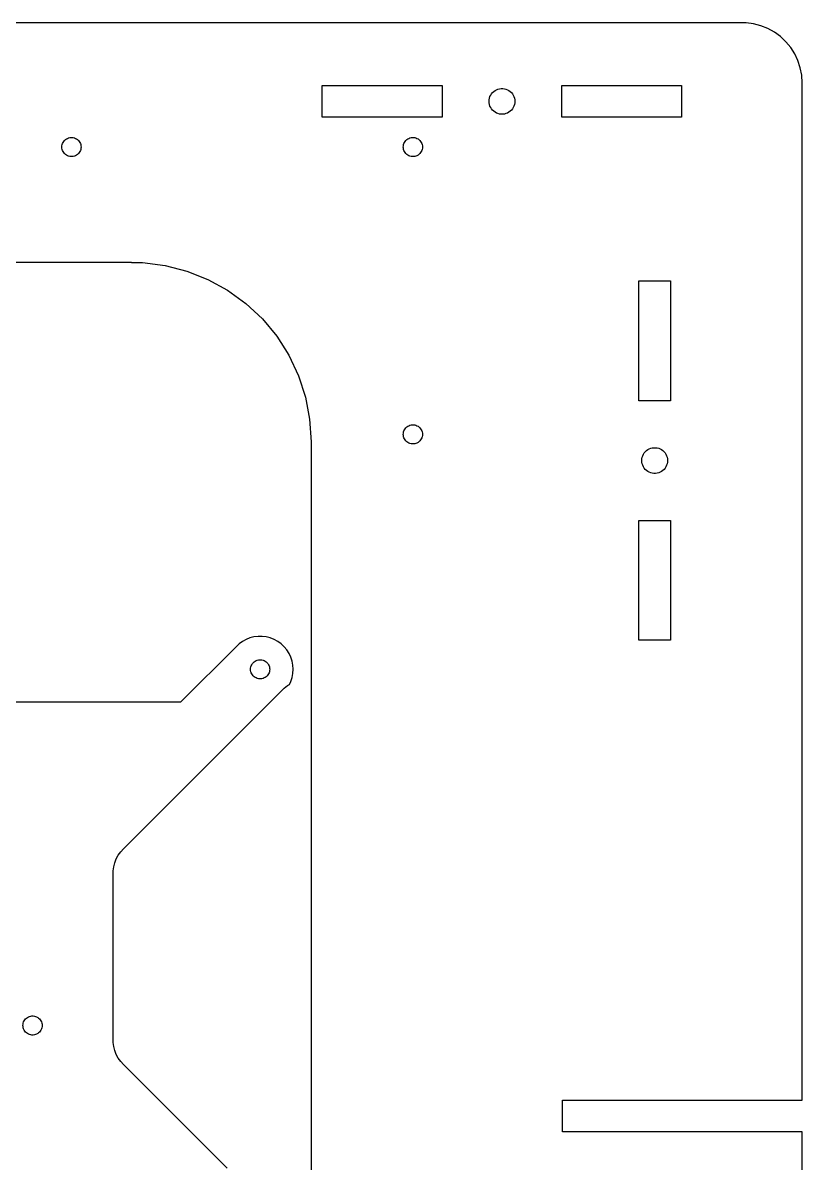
# Model space of a CAD drawing. Header units: metres. Extents: x -400 to 400, y -75 to 435.
# Drawn here: x -140.1 to -10, y 244.5 to 435 of the extents above; entities that cross this region are included whole.
import ezdxf

# ---------------------------------------------------------------- set-up
doc = ezdxf.new("R2010")
doc.units = ezdxf.units.M

msp = doc.modelspace()

# ---------------------------------------------------------------- linework, layer by layer
for p, q in [((-20, 435), (-390, 435)), ((-20, 434.98), (-20, 435)), ((-19.3721, 434.98), (-20, 434.98)), ((-18.1262, 434.823), (-19.3721, 434.98)), ((-16.9098, 434.511), (-18.1262, 434.823)), ((-15.7422, 434.048), (-16.9098, 434.511)), ((-14.6417, 433.443), (-15.7422, 434.048)), ((-13.6257, 432.705), (-14.6417, 433.443)), ((-12.7103, 431.845), (-13.6257, 432.705)), ((-11.9098, 430.878), (-12.7103, 431.845)), ((-11.2369, 429.818), (-11.9098, 430.878)), ((-10.7022, 428.681), (-11.2369, 429.818)), ((-10.3142, 427.487), (-10.7022, 428.681)), ((-10.0788, 426.253), (-10.3142, 427.487)), ((-10, 425), (-10.0788, 426.253)), ((-10, 255), (-10, 425)), ((-90.125, 419.25), (-90.125, 424.5)), ((-90.125, 424.5), (-70.125, 424.5)), ((-70.125, 424.5), (-70.125, 419.25)), ((-62.0091, 422.911), (-61.8644, 423.139)), ((-61.8644, 423.139), (-61.6923, 423.347)), ((-61.6923, 423.347), (-61.4955, 423.532)), ((-61.4955, 423.532), (-61.277, 423.69)), ((-61.277, 423.69), (-61.0404, 423.82)), ((-61.0404, 423.82), (-60.7894, 423.92)), ((-60.7894, 423.92), (-60.5279, 423.987)), ((-60.5279, 423.987), (-60.26, 424.021)), ((-60.26, 424.021), (-59.99, 424.021)), ((-59.99, 424.021), (-59.7221, 423.987)), ((-59.7221, 423.987), (-59.4606, 423.92)), ((-59.4606, 423.92), (-59.2096, 423.82)), ((-59.2096, 423.82), (-58.973, 423.69)), ((-58.973, 423.69), (-58.7545, 423.532)), ((-58.7545, 423.532), (-58.5577, 423.347)), ((-58.5577, 423.347), (-58.3856, 423.139)), ((-58.3856, 423.139), (-58.241, 422.911)), ((-50.125, 419.25), (-50.125, 424.5)), ((-50.125, 424.5), (-30.125, 424.5)), ((-30.125, 424.5), (-30.125, 419.25)), ((-62.275, 421.875), (-62.2581, 422.144)), ((-62.2581, 421.606), (-62.275, 421.875)), ((-62.2581, 422.144), (-62.2075, 422.41)), ((-62.2075, 421.34), (-62.2581, 421.606)), ((-62.2075, 422.41), (-62.124, 422.666)), ((-62.124, 421.084), (-62.2075, 421.34)), ((-62.124, 422.666), (-62.0091, 422.911)), ((-62.0091, 420.839), (-62.124, 421.084)), ((-58.241, 422.911), (-58.126, 422.666)), ((-58.126, 421.084), (-58.241, 420.839)), ((-58.126, 422.666), (-58.0426, 422.41)), ((-58.0426, 421.34), (-58.126, 421.084)), ((-58.0426, 422.41), (-57.992, 422.144)), ((-57.992, 421.606), (-58.0426, 421.34)), ((-57.992, 422.144), (-57.975, 421.875)), ((-57.975, 421.875), (-57.992, 421.606)), ((-70.125, 419.25), (-90.125, 419.25)), ((-61.8644, 420.611), (-62.0091, 420.839)), ((-61.6923, 420.403), (-61.8644, 420.611)), ((-61.4955, 420.218), (-61.6923, 420.403)), ((-61.277, 420.06), (-61.4955, 420.218)), ((-61.0404, 419.93), (-61.277, 420.06)), ((-60.7894, 419.83), (-61.0404, 419.93)), ((-60.5279, 419.763), (-60.7894, 419.83)), ((-60.26, 419.729), (-60.5279, 419.763)), ((-59.99, 419.729), (-60.26, 419.729)), ((-59.7221, 419.763), (-59.99, 419.729)), ((-59.4606, 419.83), (-59.7221, 419.763)), ((-59.2096, 419.93), (-59.4606, 419.83)), ((-58.973, 420.06), (-59.2096, 419.93)), ((-58.7545, 420.218), (-58.973, 420.06)), ((-58.5577, 420.403), (-58.7545, 420.218)), ((-58.3856, 420.611), (-58.5577, 420.403)), ((-58.241, 420.839), (-58.3856, 420.611)), ((-30.125, 419.25), (-50.125, 419.25)), ((-133.294, 415.19), (-133.166, 415.345)), ((-133.166, 415.345), (-133.02, 415.483)), ((-133.02, 415.483), (-132.857, 415.601)), ((-132.857, 415.601), (-132.681, 415.698)), ((-132.681, 415.698), (-132.494, 415.772)), ((-132.494, 415.772), (-132.3, 415.822)), ((-132.3, 415.822), (-132.1, 415.847)), ((-132.1, 415.847), (-131.9, 415.847)), ((-131.9, 415.847), (-131.7, 415.822)), ((-131.7, 415.822), (-131.506, 415.772)), ((-131.506, 415.772), (-131.319, 415.698)), ((-131.319, 415.698), (-131.143, 415.601)), ((-131.143, 415.601), (-130.98, 415.483)), ((-130.98, 415.483), (-130.834, 415.345)), ((-130.834, 415.345), (-130.706, 415.19)), ((-76.2944, 415.19), (-76.1664, 415.345)), ((-76.1664, 415.345), (-76.0199, 415.483)), ((-76.0199, 415.483), (-75.8573, 415.601)), ((-75.8573, 415.601), (-75.6813, 415.698)), ((-75.6813, 415.698), (-75.4944, 415.772)), ((-75.4944, 415.772), (-75.2998, 415.822)), ((-75.2998, 415.822), (-75.1005, 415.847)), ((-75.1005, 415.847), (-74.8995, 415.847)), ((-74.8995, 415.847), (-74.7002, 415.822)), ((-74.7002, 415.822), (-74.5056, 415.772)), ((-74.5056, 415.772), (-74.3188, 415.698)), ((-74.3188, 415.698), (-74.1427, 415.601)), ((-74.1427, 415.601), (-73.9801, 415.483)), ((-73.9801, 415.483), (-73.8337, 415.345)), ((-73.8337, 415.345), (-73.7056, 415.19)), ((-133.6, 414.25), (-133.587, 414.451)), ((-133.587, 414.049), (-133.6, 414.25)), ((-133.587, 414.451), (-133.55, 414.648)), ((-133.55, 413.852), (-133.587, 414.049)), ((-133.55, 414.648), (-133.488, 414.839)), ((-133.488, 413.661), (-133.55, 413.852)), ((-133.488, 414.839), (-133.402, 415.021)), ((-133.402, 413.479), (-133.488, 413.661)), ((-133.402, 415.021), (-133.294, 415.19)), ((-133.294, 413.31), (-133.402, 413.479)), ((-130.706, 415.19), (-130.598, 415.021)), ((-130.598, 413.479), (-130.706, 413.31)), ((-130.598, 415.021), (-130.512, 414.839)), ((-130.512, 413.661), (-130.598, 413.479)), ((-130.512, 414.839), (-130.45, 414.648)), ((-130.45, 413.852), (-130.512, 413.661)), ((-130.45, 414.648), (-130.413, 414.451)), ((-130.413, 414.049), (-130.45, 413.852)), ((-130.413, 414.451), (-130.4, 414.25)), ((-130.4, 414.25), (-130.413, 414.049)), ((-76.6, 414.25), (-76.5874, 414.451)), ((-76.5874, 414.049), (-76.6, 414.25)), ((-76.5874, 414.451), (-76.5497, 414.648)), ((-76.5497, 413.852), (-76.5874, 414.049)), ((-76.5497, 414.648), (-76.4877, 414.839)), ((-76.4877, 413.661), (-76.5497, 413.852)), ((-76.4877, 414.839), (-76.4021, 415.021)), ((-76.4021, 413.479), (-76.4877, 413.661)), ((-76.4021, 415.021), (-76.2944, 415.19)), ((-76.2944, 413.31), (-76.4021, 413.479)), ((-73.7056, 415.19), (-73.5979, 415.021)), ((-73.5979, 413.479), (-73.7056, 413.31)), ((-73.5979, 415.021), (-73.5124, 414.839)), ((-73.5124, 413.661), (-73.5979, 413.479)), ((-73.5124, 414.839), (-73.4503, 414.648)), ((-73.4503, 413.852), (-73.5124, 413.661)), ((-73.4503, 414.648), (-73.4126, 414.451)), ((-73.4126, 414.049), (-73.4503, 413.852)), ((-73.4126, 414.451), (-73.4, 414.25)), ((-73.4, 414.25), (-73.4126, 414.049)), ((-133.166, 413.155), (-133.294, 413.31)), ((-133.02, 413.017), (-133.166, 413.155)), ((-132.857, 412.899), (-133.02, 413.017)), ((-132.681, 412.802), (-132.857, 412.899)), ((-132.494, 412.728), (-132.681, 412.802)), ((-132.3, 412.678), (-132.494, 412.728)), ((-132.1, 412.653), (-132.3, 412.678)), ((-131.9, 412.653), (-132.1, 412.653)), ((-131.7, 412.678), (-131.9, 412.653)), ((-131.506, 412.728), (-131.7, 412.678)), ((-131.319, 412.802), (-131.506, 412.728)), ((-131.143, 412.899), (-131.319, 412.802)), ((-130.98, 413.017), (-131.143, 412.899)), ((-130.834, 413.155), (-130.98, 413.017)), ((-130.706, 413.31), (-130.834, 413.155)), ((-76.1664, 413.155), (-76.2944, 413.31)), ((-76.0199, 413.017), (-76.1664, 413.155)), ((-75.8573, 412.899), (-76.0199, 413.017)), ((-75.6813, 412.802), (-75.8573, 412.899)), ((-75.4944, 412.728), (-75.6813, 412.802)), ((-75.2998, 412.678), (-75.4944, 412.728)), ((-75.1005, 412.653), (-75.2998, 412.678)), ((-74.8995, 412.653), (-75.1005, 412.653)), ((-74.7002, 412.678), (-74.8995, 412.653)), ((-74.5056, 412.728), (-74.7002, 412.678)), ((-74.3188, 412.802), (-74.5056, 412.728)), ((-74.1427, 412.899), (-74.3188, 412.802)), ((-73.9801, 413.017), (-74.1427, 412.899)), ((-73.8337, 413.155), (-73.9801, 413.017)), ((-73.7056, 413.31), (-73.8337, 413.155)), ((-145.75, 395), (-122, 395)), ((-122, 395), (-122, 394.941)), ((-122, 394.941), (-120.116, 394.941)), ((-120.116, 394.941), (-116.379, 394.469)), ((-116.379, 394.469), (-112.729, 393.532)), ((-112.729, 393.532), (-109.227, 392.145)), ((-109.227, 392.145), (-105.925, 390.33)), ((-37.25, 371.875), (-37.25, 391.875)), ((-37.25, 391.875), (-32, 391.875)), ((-32, 391.875), (-32, 371.875)), ((-105.925, 390.33), (-102.877, 388.115)), ((-102.877, 388.115), (-100.131, 385.536)), ((-100.131, 385.536), (-97.7295, 382.634)), ((-97.7295, 382.634), (-95.7108, 379.453)), ((-95.7108, 379.453), (-94.1067, 376.044)), ((-94.1067, 376.044), (-92.9425, 372.461)), ((-92.9425, 372.461), (-92.2366, 368.76)), ((-32, 371.875), (-37.25, 371.875)), ((-92.2366, 368.76), (-92, 365)), ((-75.8573, 367.601), (-75.6813, 367.698)), ((-75.6813, 367.698), (-75.4944, 367.772)), ((-75.4944, 367.772), (-75.2998, 367.822)), ((-75.2998, 367.822), (-75.1005, 367.847)), ((-75.1005, 367.847), (-74.8995, 367.847)), ((-74.8995, 367.847), (-74.7002, 367.822)), ((-74.7002, 367.822), (-74.5056, 367.772)), ((-74.5056, 367.772), (-74.3188, 367.698)), ((-74.3188, 367.698), (-74.1427, 367.601)), ((-76.6, 366.25), (-76.5874, 366.451)), ((-76.5874, 366.049), (-76.6, 366.25)), ((-76.5874, 366.451), (-76.5497, 366.648)), ((-76.5497, 365.852), (-76.5874, 366.049)), ((-76.5497, 366.648), (-76.4877, 366.839)), ((-76.4877, 365.661), (-76.5497, 365.852)), ((-76.4877, 366.839), (-76.4021, 367.021)), ((-76.4021, 367.021), (-76.2944, 367.19)), ((-76.2944, 367.19), (-76.1664, 367.345)), ((-76.1664, 367.345), (-76.0199, 367.483)), ((-76.0199, 367.483), (-75.8573, 367.601)), ((-74.1427, 367.601), (-73.9801, 367.483)), ((-73.9801, 367.483), (-73.8337, 367.345)), ((-73.8337, 367.345), (-73.7056, 367.19)), ((-73.7056, 367.19), (-73.5979, 367.021)), ((-73.5979, 367.021), (-73.5124, 366.839)), ((-73.5124, 366.839), (-73.4503, 366.648)), ((-73.4503, 365.852), (-73.5124, 365.661)), ((-73.4503, 366.648), (-73.4126, 366.451)), ((-73.4126, 366.049), (-73.4503, 365.852)), ((-73.4126, 366.451), (-73.4, 366.25)), ((-73.4, 366.25), (-73.4126, 366.049)), ((-92, 365), (-92, 80)), ((-76.4021, 365.479), (-76.4877, 365.661)), ((-76.2944, 365.31), (-76.4021, 365.479)), ((-76.1664, 365.155), (-76.2944, 365.31)), ((-76.0199, 365.017), (-76.1664, 365.155)), ((-75.8573, 364.899), (-76.0199, 365.017)), ((-75.6813, 364.802), (-75.8573, 364.899)), ((-75.4944, 364.728), (-75.6813, 364.802)), ((-75.2998, 364.678), (-75.4944, 364.728)), ((-75.1005, 364.653), (-75.2998, 364.678)), ((-74.8995, 364.653), (-75.1005, 364.653)), ((-74.7002, 364.678), (-74.8995, 364.653)), ((-74.5056, 364.728), (-74.7002, 364.678)), ((-74.3188, 364.802), (-74.5056, 364.728)), ((-74.1427, 364.899), (-74.3188, 364.802)), ((-73.9801, 365.017), (-74.1427, 364.899)), ((-73.8337, 365.155), (-73.9801, 365.017)), ((-73.7056, 365.31), (-73.8337, 365.155)), ((-73.5979, 365.479), (-73.7056, 365.31)), ((-73.5124, 365.661), (-73.5979, 365.479)), ((-35.5404, 363.82), (-35.2894, 363.92)), ((-35.2894, 363.92), (-35.0279, 363.987)), ((-35.0279, 363.987), (-34.76, 364.021)), ((-34.76, 364.021), (-34.49, 364.021)), ((-34.49, 364.021), (-34.2221, 363.987)), ((-34.2221, 363.987), (-33.9606, 363.92)), ((-33.9606, 363.92), (-33.7096, 363.82)), ((-36.775, 361.875), (-36.7581, 362.144)), ((-36.7581, 362.144), (-36.7075, 362.41)), ((-36.7075, 362.41), (-36.624, 362.666)), ((-36.624, 362.666), (-36.5091, 362.911)), ((-36.5091, 362.911), (-36.3644, 363.139)), ((-36.3644, 363.139), (-36.1923, 363.347)), ((-36.1923, 363.347), (-35.9955, 363.532)), ((-35.9955, 363.532), (-35.777, 363.69)), ((-35.777, 363.69), (-35.5404, 363.82)), ((-33.7096, 363.82), (-33.473, 363.69)), ((-33.473, 363.69), (-33.2545, 363.532)), ((-33.2545, 363.532), (-33.0577, 363.347)), ((-33.0577, 363.347), (-32.8856, 363.139)), ((-32.8856, 363.139), (-32.741, 362.911)), ((-32.741, 362.911), (-32.626, 362.666)), ((-32.626, 362.666), (-32.5426, 362.41)), ((-32.5426, 362.41), (-32.492, 362.144)), ((-32.492, 362.144), (-32.475, 361.875)), ((-36.7581, 361.606), (-36.775, 361.875)), ((-36.7075, 361.34), (-36.7581, 361.606)), ((-36.624, 361.084), (-36.7075, 361.34)), ((-36.5091, 360.839), (-36.624, 361.084)), ((-36.3644, 360.611), (-36.5091, 360.839)), ((-36.1923, 360.403), (-36.3644, 360.611)), ((-35.9955, 360.218), (-36.1923, 360.403)), ((-35.777, 360.06), (-35.9955, 360.218)), ((-33.2545, 360.218), (-33.473, 360.06)), ((-33.0577, 360.403), (-33.2545, 360.218)), ((-32.8856, 360.611), (-33.0577, 360.403)), ((-32.741, 360.839), (-32.8856, 360.611)), ((-32.626, 361.084), (-32.741, 360.839)), ((-32.5426, 361.34), (-32.626, 361.084)), ((-32.492, 361.606), (-32.5426, 361.34)), ((-32.475, 361.875), (-32.492, 361.606)), ((-35.5404, 359.93), (-35.777, 360.06)), ((-35.2894, 359.83), (-35.5404, 359.93)), ((-35.0279, 359.763), (-35.2894, 359.83)), ((-34.76, 359.729), (-35.0279, 359.763)), ((-34.49, 359.729), (-34.76, 359.729)), ((-34.2221, 359.763), (-34.49, 359.729)), ((-33.9606, 359.83), (-34.2221, 359.763)), ((-33.7096, 359.93), (-33.9606, 359.83)), ((-33.473, 360.06), (-33.7096, 359.93)), ((-37.25, 331.875), (-37.25, 351.875)), ((-37.25, 351.875), (-32, 351.875)), ((-32, 351.875), (-32, 331.875)), ((-103.447, 331.644), (-104.006, 331.238)), ((-102.842, 331.977), (-103.447, 331.644)), ((-102.2, 332.231), (-102.842, 331.977)), ((-101.531, 332.403), (-102.2, 332.231)), ((-100.845, 332.489), (-101.531, 332.403)), ((-100.155, 332.489), (-100.845, 332.489)), ((-99.4694, 332.403), (-100.155, 332.489)), ((-98.8004, 332.231), (-99.4694, 332.403)), ((-98.1582, 331.977), (-98.8004, 332.231)), ((-97.553, 331.644), (-98.1582, 331.977)), ((-96.9942, 331.238), (-97.553, 331.644)), ((-32, 331.875), (-37.25, 331.875)), ((-104.509, 330.765), (-113.774, 321.5)), ((-104.006, 331.238), (-104.509, 330.765)), ((-96.4907, 330.765), (-96.9942, 331.238)), ((-96.0504, 330.233), (-96.4907, 330.765)), ((-95.6803, 329.65), (-96.0504, 330.233)), ((-95.3862, 329.025), (-95.6803, 329.65)), ((-101.988, 327.589), (-101.902, 327.771)), ((-101.902, 327.771), (-101.794, 327.94)), ((-101.794, 327.94), (-101.666, 328.095)), ((-101.666, 328.095), (-101.52, 328.233)), ((-101.52, 328.233), (-101.357, 328.351)), ((-101.357, 328.351), (-101.181, 328.448)), ((-101.181, 328.448), (-100.994, 328.522)), ((-100.994, 328.522), (-100.8, 328.572)), ((-100.8, 328.572), (-100.6, 328.597)), ((-100.6, 328.597), (-100.4, 328.597)), ((-100.4, 328.597), (-100.2, 328.572)), ((-100.2, 328.572), (-100.006, 328.522)), ((-100.006, 328.522), (-99.8188, 328.448)), ((-99.8188, 328.448), (-99.6427, 328.351)), ((-99.6427, 328.351), (-99.4801, 328.233)), ((-99.4801, 328.233), (-99.3337, 328.095)), ((-99.3337, 328.095), (-99.2056, 327.94)), ((-99.2056, 327.94), (-99.0979, 327.771)), ((-99.0979, 327.771), (-99.0124, 327.589)), ((-95.1728, 328.368), (-95.3862, 329.025)), ((-95.0434, 327.689), (-95.1728, 328.368)), ((-95, 327), (-95.0434, 327.689)), ((-102.1, 327), (-102.087, 327.201)), ((-102.087, 326.799), (-102.1, 327)), ((-102.087, 327.201), (-102.05, 327.398)), ((-102.05, 326.602), (-102.087, 326.799)), ((-102.05, 327.398), (-101.988, 327.589)), ((-101.988, 326.411), (-102.05, 326.602)), ((-101.902, 326.229), (-101.988, 326.411)), ((-101.794, 326.06), (-101.902, 326.229)), ((-101.666, 325.905), (-101.794, 326.06)), ((-101.52, 325.767), (-101.666, 325.905)), ((-99.3337, 325.905), (-99.4801, 325.767)), ((-99.2056, 326.06), (-99.3337, 325.905)), ((-99.0979, 326.229), (-99.2056, 326.06)), ((-99.0124, 326.411), (-99.0979, 326.229)), ((-99.0124, 327.589), (-98.9503, 327.398)), ((-98.9503, 326.602), (-99.0124, 326.411)), ((-98.9503, 327.398), (-98.9126, 327.201)), ((-98.9126, 326.799), (-98.9503, 326.602)), ((-98.9126, 327.201), (-98.9, 327)), ((-98.9, 327), (-98.9126, 326.799)), ((-95.1728, 325.632), (-95.0434, 326.311)), ((-95.0434, 326.311), (-95, 327)), ((-101.357, 325.649), (-101.52, 325.767)), ((-101.181, 325.552), (-101.357, 325.649)), ((-100.994, 325.478), (-101.181, 325.552)), ((-100.8, 325.428), (-100.994, 325.478)), ((-100.6, 325.403), (-100.8, 325.428)), ((-100.4, 325.403), (-100.6, 325.403)), ((-100.2, 325.428), (-100.4, 325.403)), ((-100.006, 325.478), (-100.2, 325.428)), ((-99.8188, 325.552), (-100.006, 325.478)), ((-99.6427, 325.649), (-99.8188, 325.552)), ((-99.4801, 325.767), (-99.6427, 325.649)), ((-96.49, 323.825), (-95.9578, 324.265)), ((-95.9578, 324.265), (-95.6192, 324.48)), ((-95.6192, 324.48), (-95.3862, 324.975)), ((-95.3862, 324.975), (-95.1728, 325.632)), ((-123.315, 297), (-96.49, 323.825)), ((-113.774, 321.5), (-296.226, 321.5)), ((-124.781, 294.69), (-124.527, 295.333)), ((-124.527, 295.333), (-124.194, 295.938)), ((-124.194, 295.938), (-123.788, 296.497)), ((-123.788, 296.497), (-123.315, 297)), ((-125.039, 293.336), (-124.953, 294.021)), ((-124.953, 294.021), (-124.781, 294.69)), ((-125.039, 264.664), (-125.039, 293.336)), ((-139.666, 268.595), (-139.52, 268.733)), ((-139.52, 268.733), (-139.357, 268.851)), ((-139.357, 268.851), (-139.181, 268.948)), ((-139.181, 268.948), (-138.994, 269.022)), ((-138.994, 269.022), (-138.8, 269.072)), ((-138.8, 269.072), (-138.6, 269.097)), ((-138.6, 269.097), (-138.4, 269.097)), ((-138.4, 269.097), (-138.2, 269.072)), ((-138.2, 269.072), (-138.006, 269.022)), ((-138.006, 269.022), (-137.819, 268.948)), ((-137.819, 268.948), (-137.643, 268.851)), ((-137.643, 268.851), (-137.48, 268.733)), ((-137.48, 268.733), (-137.334, 268.595)), ((-140.1, 267.5), (-140.087, 267.701)), ((-140.087, 267.299), (-140.1, 267.5)), ((-140.087, 267.701), (-140.05, 267.898)), ((-140.05, 267.102), (-140.087, 267.299)), ((-140.05, 267.898), (-139.988, 268.089)), ((-139.988, 266.911), (-140.05, 267.102)), ((-139.988, 268.089), (-139.902, 268.271)), ((-139.902, 266.729), (-139.988, 266.911)), ((-139.902, 268.271), (-139.794, 268.44)), ((-139.794, 266.56), (-139.902, 266.729)), ((-139.794, 268.44), (-139.666, 268.595)), ((-137.334, 268.595), (-137.206, 268.44)), ((-137.206, 268.44), (-137.098, 268.271)), ((-137.098, 266.729), (-137.206, 266.56)), ((-137.098, 268.271), (-137.012, 268.089)), ((-137.012, 266.911), (-137.098, 266.729)), ((-137.012, 268.089), (-136.95, 267.898)), ((-136.95, 267.102), (-137.012, 266.911)), ((-136.95, 267.898), (-136.913, 267.701)), ((-136.913, 267.299), (-136.95, 267.102)), ((-136.913, 267.701), (-136.9, 267.5)), ((-136.9, 267.5), (-136.913, 267.299)), ((-139.666, 266.405), (-139.794, 266.56)), ((-139.52, 266.267), (-139.666, 266.405)), ((-139.357, 266.149), (-139.52, 266.267)), ((-139.181, 266.052), (-139.357, 266.149)), ((-138.994, 265.978), (-139.181, 266.052)), ((-138.8, 265.928), (-138.994, 265.978)), ((-138.6, 265.903), (-138.8, 265.928)), ((-138.4, 265.903), (-138.6, 265.903)), ((-138.2, 265.928), (-138.4, 265.903)), ((-138.006, 265.978), (-138.2, 265.928)), ((-137.819, 266.052), (-138.006, 265.978)), ((-137.643, 266.149), (-137.819, 266.052)), ((-137.48, 266.267), (-137.643, 266.149)), ((-137.334, 266.405), (-137.48, 266.267)), ((-137.206, 266.56), (-137.334, 266.405)), ((-124.953, 263.979), (-125.039, 264.664)), ((-124.781, 263.31), (-124.953, 263.979)), ((-124.527, 262.667), (-124.781, 263.31)), ((-124.194, 262.062), (-124.527, 262.667)), ((-123.788, 261.503), (-124.194, 262.062)), ((-123.315, 261), (-123.788, 261.503)), ((-106, 243.685), (-123.315, 261)), ((-50, 249.75), (-50, 255)), ((-50, 255), (-10, 255)), ((-10, 249.75), (-50, 249.75)), ((-10, 20), (-10, 249.75))]:
    msp.add_line(p, q)

doc.saveas('drawing.dxf')
